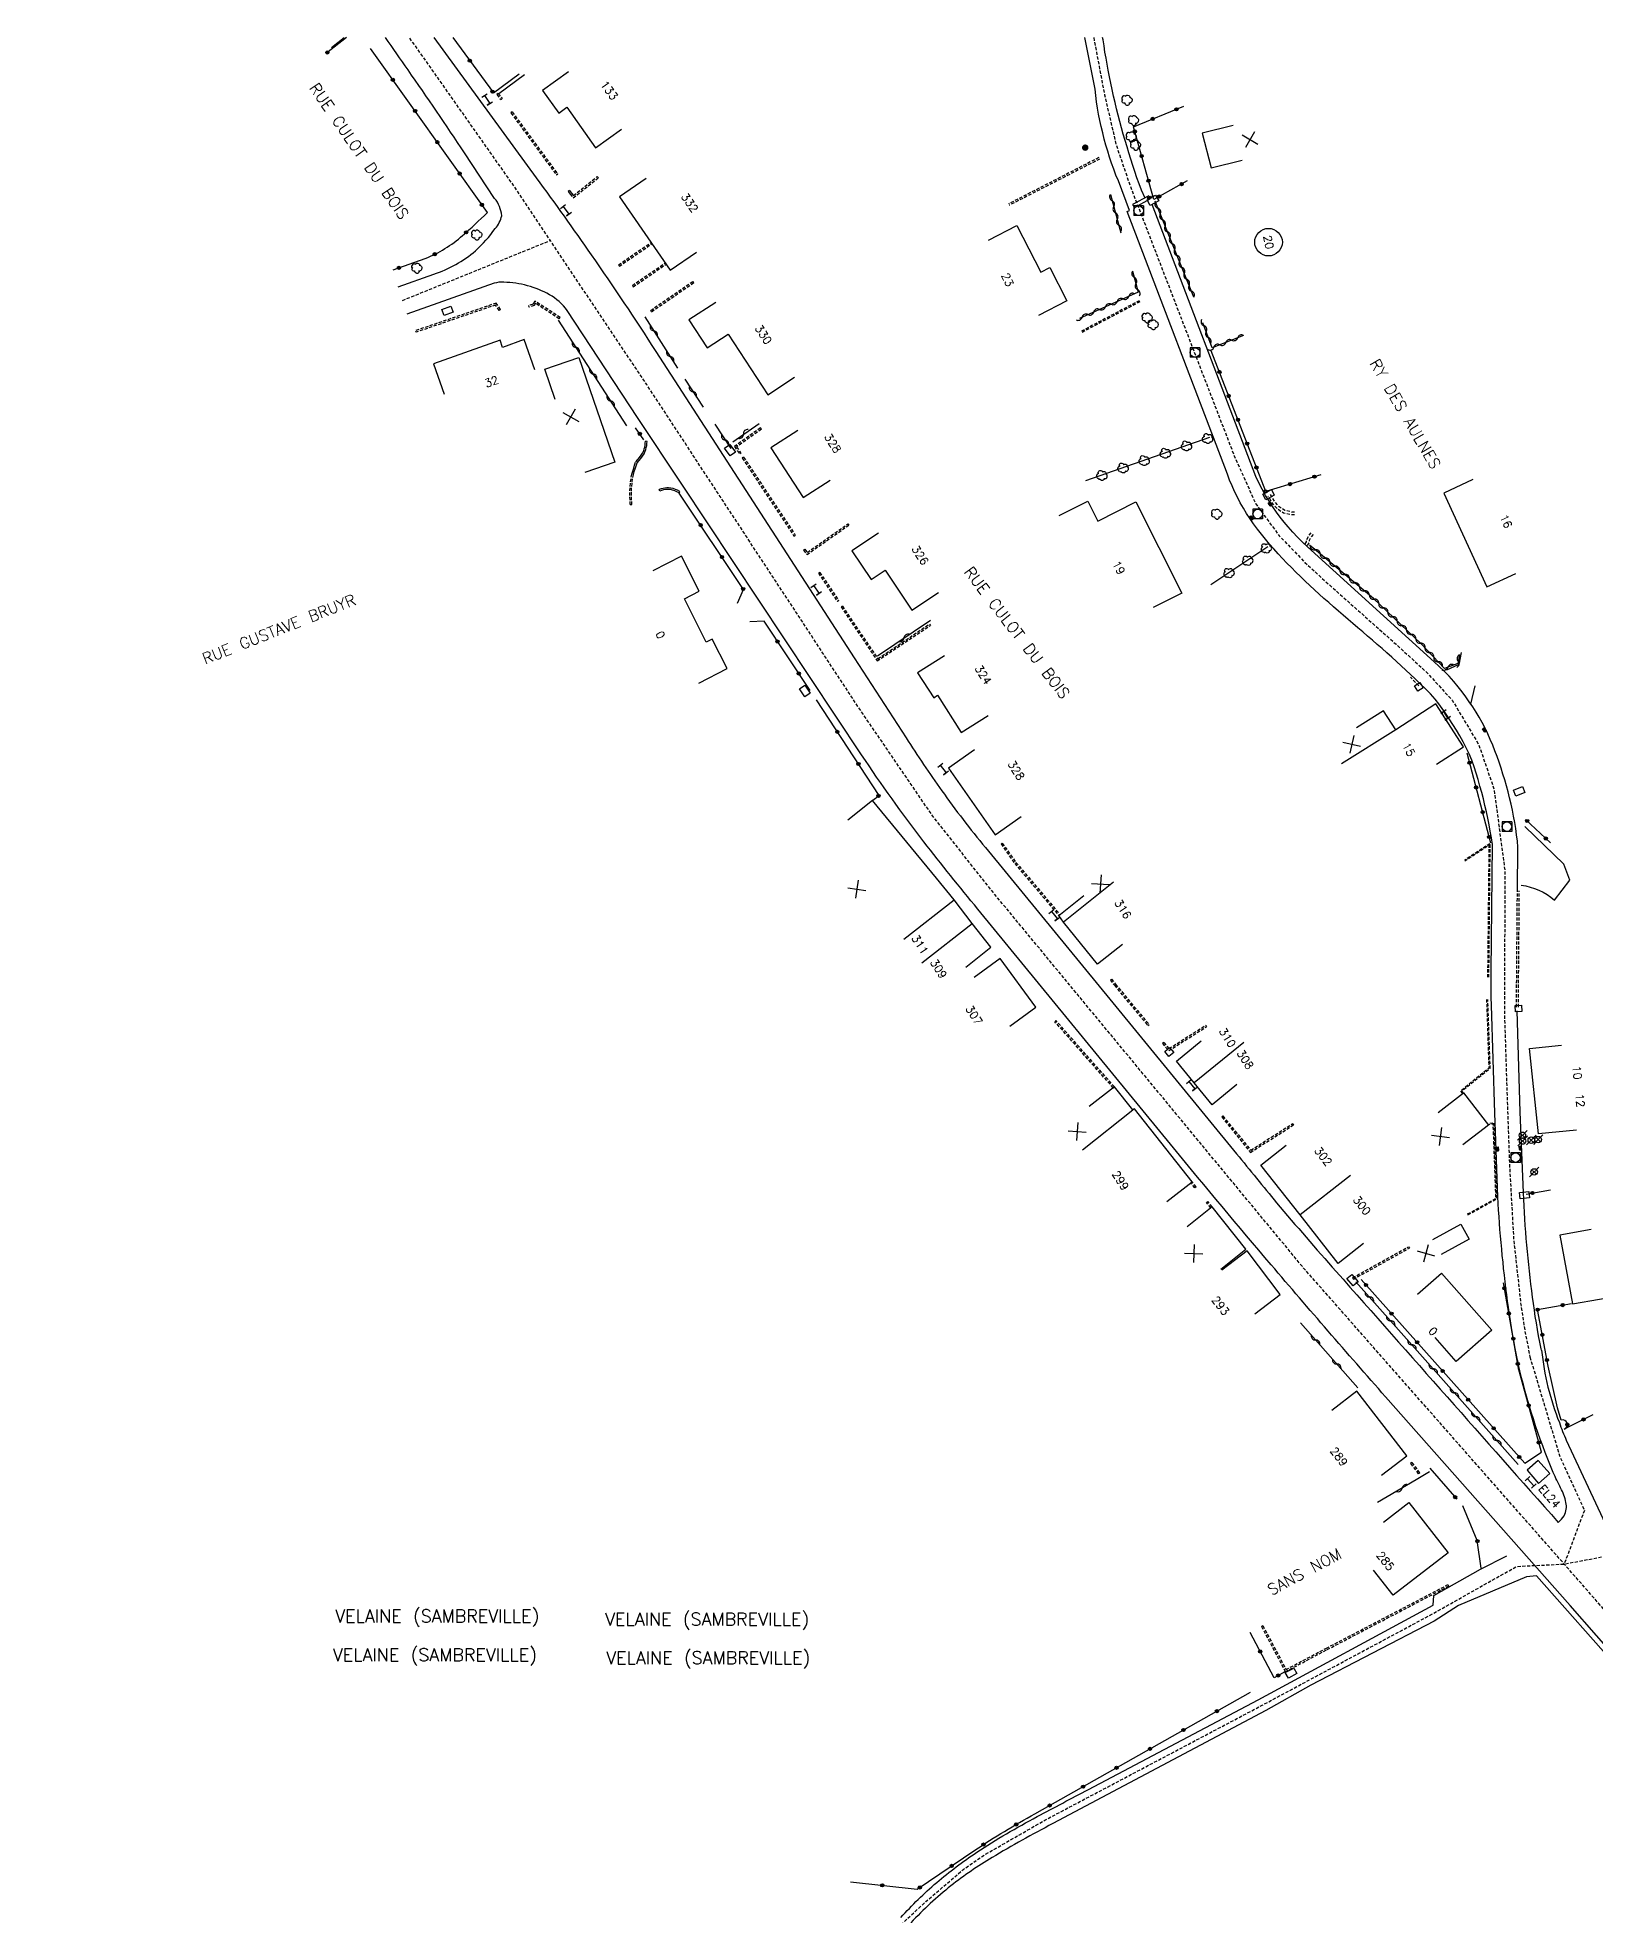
# Model space of a CAD drawing. Extents: x 168000 to 169001, y 127000 to 128000.
# Drawn here: x 168416.3 to 168659.7, y 127706.6 to 128000 of the extents above; entities that cross this region are included whole.
import ezdxf
from ezdxf.enums import TextEntityAlignment as Align

# ---------------------------------------------------------------- set-up
doc = ezdxf.new("R2010")
doc.units = 0
doc.linetypes.add('DASHED', pattern=[0.75, 0.5, -0.25])
doc.layers.get('0').update_dxf_attribs({"linetype": 'CONTINUOUS'})
for name, color, linetype in [('W0001', 6, 'DASHED'), ('W0008', 7, 'CONTINUOUS'), ('W0100', 7, 'CONTINUOUS'), ('W0105', 7, 'CONTINUOUS'), ('W0112', 1, 'DASHED'), ('W0300', 7, 'CONTINUOUS'), ('W0302', 3, 'CONTINUOUS'), ('W0310', 3, 'CONTINUOUS'), ('W0322', 7, 'CONTINUOUS'), ('W0400', 7, 'CONTINUOUS'), ('W0420', 7, 'CONTINUOUS'), ('W0454', 7, 'CONTINUOUS'), ('W0980', 7, 'CONTINUOUS'), ('W0984', 7, 'CONTINUOUS'), ('W0989', 7, 'CONTINUOUS'), ('W0991', 7, 'CONTINUOUS'), ('W1102', 7, 'CONTINUOUS'), ('W1471', 7, 'CONTINUOUS'), ('W1473', 7, 'CONTINUOUS'), ('W1474', 7, 'CONTINUOUS')]:
    doc.layers.add(name, color=color, linetype=linetype)
doc.styles.get("Standard").update_dxf_attribs({"font": 'txt.shx', "height": 1.75})

# ---------------------------------------------------------------- blocks, each defined once
blk = doc.blocks.new('T420')
for p, q in [((0.75, 0.75), (-0.75, 0.75)), ((-0.75, 0.75), (-0.75, -0.75)), ((0.75, 0.75), (0.75, -0.75)), ((0.75, -0.75), (-0.75, -0.75))]:
    blk.add_line(p, q)
blk.add_ellipse((0, 0), major_axis=(-0.53, 0.53), ratio=1, start_param=3.926991, end_param=10.210176)
blk = doc.blocks.new('T400')
for p, q in [((-0.15, 0.3), (0.15, 0.3)), ((-0.15, -0.25), (-0.15, 0.3)), ((-0.15, 0.15), (0.15, 0.15)), ((-0.15, 0), (0.15, 0)), ((0.15, 0.3), (0.15, -0.25)), ((-0.15, -0.15), (0.15, -0.15)), ((-0.15, -0.25), (-0.15, -0.3)), ((-0.15, -0.3), (0.15, -0.3)), ((0.15, -0.3), (0.15, -0.25))]:
    blk.add_line(p, q)
blk = doc.blocks.new('T454')
for p, q in [((-0.25, 0.25), (0.25, -0.25)), ((-0.25, -0.25), (0.25, 0.25)), ((0.75, 0.75), (0.375, 0.375)), ((-0.375, -0.375), (-0.75, -0.75))]:
    blk.add_line(p, q)
blk.add_ellipse((0, 0), major_axis=(0.354, 0.354), ratio=1, start_param=5.497787143782138, end_param=11.78097245096172)
blk = doc.blocks.new('t112o')
at = {"color": 0, "linetype": 'Continuous'}
for p, q in [((-0.5, 0.5), (0.5, 0.5)), ((-0.5, -0.5), (-0.5, 0.5)), ((0.5, 0.5), (0.5, -0.5)), ((0.5, -0.5), (-0.5, -0.5))]:
    blk.add_line(p, q, dxfattribs=at)
blk = doc.blocks.new('t105o')
for p, q in [((-0.5, 0), (0.5, 0)), ((0.5, 0), (0.2, 0.1)), ((0.5, 0), (0.2, -0.1))]:
    blk.add_line(p, q)
blk = doc.blocks.new('T300')
for p, q in [((-0.8, 0.51), (-0.86, 0.34)), ((-0.86, 0.34), (-0.86, 0.17)), ((-0.86, 0.17), (-0.74, 0.06)), ((-0.69, 0.63), (-0.8, 0.51)), ((-0.8, -0.06), (-0.74, 0.06)), ((-0.74, 0.06), (-0.69, 0.11)), ((-0.57, 0.69), (-0.69, 0.63)), ((-0.46, 0.69), (-0.57, 0.69)), ((-0.29, 0.63), (-0.46, 0.69)), ((-0.29, 0.63), (-0.17, 0.74)), ((-0.23, 0.57), (-0.29, 0.63)), ((-0.17, 0.74), (-0.06, 0.8)), ((-0.06, 0.8), (0.06, 0.8)), ((0.06, 0.8), (0.23, 0.74)), ((0.23, 0.74), (0.34, 0.63)), ((0.34, 0.63), (0.4, 0.51)), ((0.46, 0.46), (0.34, 0.46)), ((0.4, 0.51), (0.4, 0.46)), ((0.57, 0.4), (0.46, 0.46)), ((0.57, 0.4), (0.69, 0.29)), ((0.69, 0.29), (0.74, 0.17)), ((0.74, 0.06), (0.69, -0.17)), ((0.74, 0.17), (0.74, 0.06)), ((-0.8, -0.17), (-0.8, -0.06)), ((-0.8, -0.23), (-0.8, -0.17)), ((-0.74, -0.34), (-0.8, -0.23)), ((-0.69, -0.4), (-0.74, -0.34)), ((-0.51, -0.46), (-0.69, -0.4)), ((-0.4, -0.46), (-0.51, -0.46)), ((-0.4, -0.46), (-0.34, -0.46)), ((-0.34, -0.46), (-0.34, -0.4)), ((-0.34, -0.51), (-0.34, -0.46)), ((-0.29, -0.63), (-0.34, -0.51)), ((-0.17, -0.74), (-0.29, -0.63)), ((-0.06, -0.8), (-0.17, -0.74)), ((0.06, -0.8), (-0.06, -0.8)), ((0.17, -0.74), (0.06, -0.8)), ((0.23, -0.69), (0.17, -0.74)), ((0.29, -0.46), (0.23, -0.46)), ((0.29, -0.63), (0.23, -0.69)), ((0.46, -0.4), (0.29, -0.46)), ((0.34, -0.51), (0.29, -0.63)), ((0.34, -0.51), (0.34, -0.46)), ((0.57, -0.34), (0.46, -0.4)), ((0.63, -0.29), (0.57, -0.34)), ((0.69, -0.17), (0.63, -0.29))]:
    blk.add_line(p, q)
blk = doc.blocks.new('t322o')
at = {"color": 0, "linetype": 'Continuous'}
for radius in [0.25, 0.15]:
    blk.add_circle((0, 0), radius, dxfattribs=at)
blk = doc.blocks.new('t310o')
at = {"color": 0, "linetype": 'Continuous'}
for centre, start, end in [((-0.5, 0.38), 216.8699, 323.1304), ((0.5, -0.37), 36.8699, 143.1303)]:
    blk.add_arc(centre, 0.625, start, end, dxfattribs=at)
blk = doc.blocks.new('t991o')
at = {"color": 0, "linetype": 'Continuous'}
for p, q in [((-1, 1), (1, -1)), ((-1, -1), (1, 1))]:
    blk.add_line(p, q, dxfattribs=at)
blk = doc.blocks.new('T1474')
at = {"color": 0, "linetype": 'Continuous', "flags": 128}
for points in [[(-0.75, -0.5), (-0.75, 0.5)], [(-0.75, 0), (0.75, 0)], [(0.75, 0), (0.75, -0.5), (0.75, 0.5)]]:
    blk.add_lwpolyline(points, dxfattribs=at)
blk = doc.blocks.new('T1471')
at = {"color": 0, "linetype": 'Continuous', "flags": 128}
blk.add_lwpolyline([(-0.75, -0.5), (-0.75, 0.5), (0.75, 0.5), (0.75, -0.5), (-0.75, -0.5)], dxfattribs=at)
blk = doc.blocks.new('T1473')
at = {"color": 0, "linetype": 'Continuous', "const_width": 0.5, "flags": 128}
blk.add_lwpolyline([(-0.25, 0, 1), (0.25, 0, 1)], format="xyb", close=True, dxfattribs=at)

msp = doc.modelspace()

# ---------------------------------------------------------------- linework, layer by layer
at = {"layer": 'W0001', "flags": 128}
for points in [[(168677.08, 127734.74), (168666.67, 127747.94), (168654.81, 127761.5), (168614.1, 127807.75), (168565.58, 127866.46), (168556.18, 127878.34), (168544.46, 127895.5), (168511.47, 127945.8), (168496.43, 127968.3), (168490.97, 127976.47), (168475.77, 127998.08), (168474.38, 128000)], [(168581.31, 128000), (168582.99, 127991.05), (168584.81, 127983.26), (168586.94, 127976.98), (168603.27, 127934.63), (168606.62, 127927.15), (168610.29, 127922.15), (168614.3, 127918), (168617.49, 127915.05), (168628.54, 127905.21), (168633.35, 127900.8), (168637.32, 127896.45), (168641.46, 127889.54), (168643.85, 127882.57), (168645.55, 127869.74), (168645.46, 127847.89), (168645.86, 127835.23), (168646.25, 127824.14), (168646.9, 127812.33), (168648.04, 127802), (168648.68, 127797.87), (168649.46, 127793.85)], [(168473.33, 127958.93), (168486.19, 127964.15), (168496.43, 127968.3)], [(168649.46, 127793.85), (168654.12, 127778.31), (168657.96, 127769.86), (168654.81, 127761.5)], [(168416.31, 127537.07), (168425.57, 127542.27), (168432.41, 127553.79), (168441.28, 127565.25), (168459.04, 127591.24), (168469.33, 127612.15), (168473.71, 127619.86), (168479.76, 127627.16), (168508.27, 127655.84), (168520.13, 127667.69), (168532.27, 127682.57), (168545.18, 127698.31), (168551.97, 127705.87), (168555.09, 127708.76), (168561.02, 127713.85), (168564.22, 127716.04), (168573.69, 127721.49), (168607.61, 127739.43), (168634.43, 127753.82), (168647.38, 127761.13), (168654.81, 127761.5), (168668.36, 127764.05), (168693.14, 127778.19)]]:
    msp.add_lwpolyline(points, dxfattribs=at)
at = {"layer": 'W0008', "flags": 128}
for points in [[(168472.65, 127961.07), (168478.21, 127963.03, 0.0953), (168484.74, 127966.68, 0.0507), (168487.8, 127970.16, 0.1349), (168488.82, 127972.17, 0.1554), (168487.71, 127974.87), (168483.02, 127981.97, 0.0058), (168474.19, 127994.95, 0.003145), (168470.66, 128000, 0.003145)], [(168478.23, 128000), (168494.23, 127978.07, -0.0058), (168502.82, 127966.03, -0.0082), (168512.91, 127950.96), (168543.88, 127903.09), (168551.99, 127890.58, 0.0111), (168557.57, 127882.33, 0.0172), (168564.38, 127873.45), (168567.96, 127869.11), (168584.3, 127849.19), (168603.63, 127825.6, 0.002), (168609.88, 127817.95, 0.0071), (168619.17, 127807.23, 0.0005), (168653.89, 127768, 0.079), (168654.82, 127769.04, 0.1667), (168655.09, 127771.11, 0.0737), (168654.25, 127773.38, -0.0065), (168653.1, 127775.79, -0.0435), (168647.64, 127792.79)], [(168674.27, 127732.59, 0.0194), (168663.96, 127745.62), (168655.73, 127755.01), (168626.91, 127787.63, -0.0046), (168609.03, 127808.26, -0.0048), (168593.76, 127826.51), (168563.2, 127863.82, -0.0076), (168554.78, 127874.35, -0.0174), (168545.05, 127887.92), (168516.97, 127930.2), (168510.03, 127940.63), (168499.06, 127957.35, 0.1152), (168496.29, 127959.81, 0.0666), (168492.85, 127961.23, 0.0572), (168489.15, 127961.77, 0.0935), (168487.64, 127961.61), (168474.01, 127956.78)], [(168648.07, 127867.57, -0.146002), (168653.32, 127865.23), (168655.69, 127868.33), (168654.76, 127870.86), (168648.68, 127876.72)], [(168651.27, 127794.91, 0.06778), (168654.05, 127783.59, 0.0232), (168655.14, 127780.84), (168660.82, 127768.6, 0.1861), (168662.51, 127766.98, 0.2097), (168665.74, 127767.27), (168686.5, 127777.95), (168691.85, 127780.7)], [(168551.18, 127706.27, -0.0331), (168556.78, 127711.73, -0.0291), (168563.03, 127716.46, -0.0239), (168572.47, 127722.03, -0.0025), (168580.49, 127726.27), (168607.02, 127740.26), (168634.36, 127755.08), (168634.44, 127756.58), (168641.74, 127760.69), (168645.83, 127762.78)], [(168663.75, 127744.64), (168650.48, 127759.63), (168648.93, 127759.49), (168638.31, 127755.02), (168634.5, 127752.55), (168615.22, 127742.55), (168608.21, 127738.6), (168574.91, 127720.94, 0.0149), (168565.42, 127715.63, 0.0307), (168559.01, 127711.24, 0.0335), (168552.75, 127705.46, 0.0174)]]:
    msp.add_lwpolyline(points, format="xyb", dxfattribs=at)
for points in [[(168647.65, 127792.8), (168647.53, 127793.37), (168647.32, 127794.39), (168647.12, 127795.41), (168646.93, 127796.43), (168646.74, 127797.45), (168646.57, 127798.47), (168646.4, 127799.5), (168646.25, 127800.53), (168646.1, 127801.56), (168645.96, 127802.57), (168645.83, 127803.58), (168645.71, 127804.6), (168645.58, 127805.61), (168645.47, 127806.63), (168645.35, 127807.65), (168645.25, 127808.66), (168645.14, 127809.68), (168645.05, 127810.7), (168644.95, 127811.72), (168644.87, 127812.74), (168644.78, 127813.75), (168644.7, 127814.77), (168644.63, 127815.79), (168644.56, 127816.81), (168644.5, 127817.84), (168644.44, 127818.86), (168643.96, 127831.94), (168643.43, 127848.81), (168643.41, 127850.02), (168643.41, 127851.22), (168643.41, 127852.18), (168643.41, 127853.14), (168643.42, 127854.1), (168643.6, 127873.92), (168643.44, 127874.95), (168643.26, 127875.98), (168643.07, 127877), (168642.87, 127878.01), (168642.65, 127879.03), (168642.42, 127880.04), (168642.18, 127881.05), (168641.92, 127882.06), (168641.65, 127883.06), (168641.36, 127884.06), (168641.06, 127885.05), (168640.73, 127886.07), (168640.36, 127887.08), (168639.95, 127888.07), (168639.49, 127889.04), (168639.01, 127889.97), (168638.5, 127890.89), (168637.97, 127891.8), (168637.41, 127892.69), (168636.84, 127893.57), (168636.26, 127894.45), (168635.76, 127895.19), (168635.23, 127895.92), (168634.67, 127896.62), (168633.91, 127897.45), (168633.13, 127898.24), (168632.32, 127899.01), (168631.52, 127899.78), (168630.8, 127900.48), (168630.07, 127901.17), (168629.34, 127901.85), (168628.6, 127902.52), (168627.86, 127903.19), (168627.11, 127903.86), (168626.36, 127904.52), (168625.61, 127905.18), (168624.85, 127905.83), (168624.09, 127906.49), (168623.33, 127907.14), (168622.57, 127907.79), (168621.81, 127908.44), (168621.05, 127909.09), (168620.29, 127909.75), (168619.54, 127910.4), (168618.78, 127911.06), (168618.03, 127911.72), (168617.28, 127912.38), (168616.53, 127913.05), (168615.79, 127913.72), (168615.06, 127914.4), (168614.33, 127915.08), (168613.61, 127915.78), (168612.89, 127916.48), (168612.19, 127917.18), (168611.49, 127917.9), (168610.8, 127918.62), (168610.12, 127919.36), (168609.45, 127920.11), (168608.79, 127920.86), (168608.14, 127921.63), (168607.5, 127922.41), (168606.88, 127923.21), (168606.29, 127924), (168605.73, 127924.81), (168605.19, 127925.63), (168604.69, 127926.46), (168604.2, 127927.31), (168603.75, 127928.17), (168603.32, 127929.05), (168602.92, 127929.94), (168602.54, 127930.85), (168602.2, 127931.77), (168586.53, 127972.84), (168586.89, 127972.99), (168585.16, 127977.59), (168584.79, 127978.51), (168584.44, 127979.44), (168584.11, 127980.37), (168583.8, 127981.31), (168583.5, 127982.25), (168583.22, 127983.2), (168582.95, 127984.15), (168582.71, 127985.11), (168582.48, 127986.08), (168582.27, 127987.05), (168582.08, 127988.02), (168581.91, 127988.99), (168581.76, 127989.97), (168581.63, 127990.96), (168581.52, 127991.94), (168579.91, 128000)], [(168589.35, 127974.91), (168588.75, 127976.18), (168588.41, 127977.14), (168588.07, 127978.1), (168587.75, 127979.07), (168587.43, 127980.03), (168587.11, 127981), (168586.81, 127981.97), (168586.51, 127982.95), (168586.22, 127983.92), (168585.93, 127984.9), (168585.66, 127985.88), (168585.39, 127986.86), (168585.13, 127987.86), (168584.88, 127988.86), (168584.65, 127989.86), (168584.42, 127990.86), (168584.21, 127991.86), (168584, 127992.87), (168583.79, 127993.87), (168583.59, 127994.88), (168583.41, 127995.83), (168583.24, 127996.78), (168583.07, 127997.73), (168582.92, 127998.69), (168582.76, 127999.64), (168582.7, 128000)], [(168589.92, 127975.29), (168587.37, 127973.94), (168587.66, 127973.44), (168590.14, 127974.79)], [(168647.49, 127866.7), (168647.59, 127873.48), (168647.49, 127874.46), (168647.37, 127875.43), (168647.24, 127876.4), (168647.08, 127877.37), (168646.91, 127878.33), (168646.72, 127879.29), (168646.51, 127880.24), (168646.28, 127881.2), (168646.04, 127882.14), (168645.78, 127883.08), (168645.52, 127884), (168645.24, 127884.93), (168644.95, 127885.85), (168644.65, 127886.76), (168644.33, 127887.67), (168643.99, 127888.57), (168643.64, 127889.46), (168643.26, 127890.35), (168642.87, 127891.23), (168642.45, 127892.1), (168642, 127892.96), (168641.53, 127893.8), (168641.04, 127894.62), (168640.52, 127895.43), (168639.98, 127896.23), (168639.43, 127897.01), (168638.85, 127897.78), (168638.26, 127898.54), (168637.56, 127899.38), (168636.83, 127900.2), (168636.08, 127900.99), (168635.29, 127901.75), (168634.47, 127902.48), (168614.73, 127920.43), (168613.93, 127921.17), (168613.16, 127921.93), (168612.42, 127922.71), (168611.7, 127923.53), (168611.07, 127924.29), (168610.45, 127925.07), (168609.86, 127925.87), (168609.29, 127926.68), (168608.75, 127927.51), (168608.17, 127928.46), (168607.62, 127929.43), (168607.12, 127930.42), (168606.64, 127931.43), (168590.45, 127973.94)], [(168638.73, 127903.93), (168638.41, 127902.27), (168638.23, 127902.01), (168636.52, 127901.19), (168636.2, 127901.22)], [(168640.21, 127895.84), (168640.88, 127898.71)], [(168651.27, 127794.91), (168651.22, 127795.14), (168651.01, 127796.14), (168650.82, 127797.15), (168650.64, 127798.15), (168650.47, 127799.16), (168650.3, 127800.16), (168650.15, 127801.17), (168650, 127802.19), (168649.87, 127803.2), (168649.73, 127804.21), (168649.61, 127805.23), (168649.49, 127806.25), (168649.37, 127807.26), (168649.26, 127808.28), (168649.16, 127809.3), (168649.06, 127810.32), (168648.97, 127811.33), (168648.88, 127812.35), (168648.8, 127813.37), (168648.72, 127814.39), (168648.65, 127815.41), (168648.59, 127816.43), (168648.53, 127817.46), (168648.48, 127818.48), (168648.43, 127819.5), (168647.95, 127832.13), (168647.46, 127847.92)]]:
    msp.add_lwpolyline(points, dxfattribs=at)
at = {"layer": 'W0100', "flags": 128}
for points in [[(168462.23, 127998.45), (168464.2, 128000)], [(168499.25, 127994.66), (168495.18, 127991.75), (168497.75, 127988.21), (168498.98, 127989.1), (168503.49, 127982.77), (168507.56, 127985.68)], [(168603.11, 127986.28), (168598.26, 127985.05), (168599.64, 127979.63), (168604.48, 127980.86)], [(168511.37, 127977.97), (168507.25, 127975.13), (168515.15, 127963.64), (168519.27, 127966.47)], [(168564.85, 127968.36), (168569.31, 127970.63), (168573.04, 127963.33), (168574.45, 127964.05), (168577.11, 127958.84), (168572.66, 127956.56)], [(168522.26, 127958.61), (168518.07, 127955.88), (168520.92, 127951.51), (168524.21, 127953.65), (168530.39, 127944.19), (168534.57, 127946.92)], [(168494.02, 127948.09), (168492.35, 127952.8), (168488.96, 127951.56), (168488.56, 127952.7), (168478.16, 127949), (168479.84, 127944.29)], [(168497.19, 127943.47), (168495.55, 127948.19), (168500.85, 127950.03), (168506.52, 127933.66), (168501.8, 127932.02)], [(168535.09, 127938.63), (168530.89, 127935.92), (168535.92, 127928.12), (168540.12, 127930.83)], [(168640.54, 127930.93), (168635.99, 127928.84), (168642.72, 127914.18), (168647.27, 127916.26)], [(168575.93, 127925.3), (168580.4, 127927.55), (168581.95, 127924.46), (168587.9, 127927.45), (168595.07, 127913.2), (168590.6, 127910.96)], [(168547.71, 127922.59), (168543.54, 127919.83), (168546.52, 127915.32), (168548.75, 127916.79), (168552.91, 127910.51), (168557.08, 127913.27)], [(168519.62, 127899.13), (168524.07, 127901.41), (168521.72, 127905.98), (168520.79, 127905.51), (168517.36, 127912.32), (168519.67, 127913.5), (168516.89, 127918.95), (168512.44, 127916.67)], [(168558, 127903.42), (168553.78, 127900.73), (168556.31, 127896.84), (168556.91, 127897.23), (168560.61, 127891.41), (168564.83, 127894.1)], [(168634.87, 127886.48), (168639.07, 127889.2), (168634.74, 127895.88), (168628.49, 127891.84), (168626.6, 127894.83), (168622.38, 127892.16)], [(168636.65, 127893.64), (168635.98, 127894.69)], [(168562.7, 127888.73), (168558.6, 127885.87), (168565.89, 127875.42), (168569.99, 127878.28)], [(168561.32, 127854.77), (168565.22, 127857.9), (168562.33, 127861.59), (168559.51, 127865.3), (168556.75, 127868.67), (168546.73, 127880.77), (168542.88, 127877.74)], [(168585.83, 127858.31), (168581.92, 127855.2), (168576.6, 127861.81), (168575.85, 127862.82), (168579.75, 127865.93)], [(168568.22, 127845.54), (168572.25, 127848.49), (168566.68, 127856.1), (168562.65, 127853.15)], [(168603.69, 127836.4), (168599.81, 127833.24), (168597.01, 127836.66), (168594.22, 127840.09), (168598.1, 127843.25)], [(168656.73, 127829.28), (168650.79, 127828.69), (168649.41, 127842.07), (168654.39, 127842.59)], [(168592.75, 127818.13), (168596.67, 127821.23), (168587.66, 127832.63), (168587.41, 127832.44), (168584.54, 127836.08), (168580.62, 127832.97)], [(168635.1, 127832.06), (168639.06, 127835.12), (168642.96, 127830.06), (168639, 127827.01)], [(168623.45, 127811.57), (168619.52, 127808.48), (168613.57, 127816.04), (168607.43, 127823.84), (168611.36, 127826.93)], [(168601.16, 127807.57), (168605.08, 127810.68), (168599.81, 127817.31), (168595.89, 127814.2)], [(168634.28, 127812.18), (168638.64, 127814.62), (168639.95, 127812.28), (168635.59, 127809.84)], [(168659.02, 127813.78), (168654.11, 127812.87), (168656.09, 127802.17), (168664.56, 127803.61), (168663.72, 127808.54)], [(168606.49, 127800.6), (168610.46, 127803.63), (168605.3, 127810.42), (168601.32, 127807.39)], [(168631.89, 127803.66), (168635.64, 127806.97), (168643.52, 127798.03), (168637.94, 127793.13), (168634.64, 127796.88)], [(168626.28, 127775.37), (168630.24, 127778.43), (168622.44, 127788.52), (168618.49, 127785.47)], [(168626.59, 127768.05), (168630.53, 127771.12), (168636.66, 127763.25), (168628.11, 127756.61), (168625.04, 127760.56)]]:
    msp.add_lwpolyline(points, dxfattribs=at)
msp.add_lwpolyline([(168649, 127776.14), (168650.82, 127774.1), (168652.54, 127775.63), (168650.72, 127777.67)], close=True, dxfattribs=at)
at = {"layer": 'W0112'}
for p, q in [((168488.26, 127991.24), (168488.07, 127991.08)), ((168488.07, 127991.08), (168488.72, 127990.3)), ((168488.26, 127991.24), (168488.91, 127990.46)), ((168488.72, 127990.3), (168488.91, 127990.46)), ((168490.47, 127988.37), (168490.27, 127988.22)), ((168490.27, 127988.22), (168497.37, 127978.52)), ((168490.47, 127988.37), (168497.57, 127978.67)), ((168497.57, 127978.67), (168497.37, 127978.52)), ((168500, 127974.97), (168503.92, 127978.08)), ((168500.04, 127975.32), (168503.76, 127978.28)), ((168503.76, 127978.28), (168503.92, 127978.08)), ((168499.43, 127976.1), (168499.23, 127975.94)), ((168499.23, 127975.94), (168499.54, 127975.55)), ((168499.43, 127976.1), (168499.74, 127975.71)), ((168499.54, 127975.55), (168500, 127974.97)), ((168499.74, 127975.71), (168500.04, 127975.32)), ((168507.06, 127964.49), (168512.16, 127967.99)), ((168507.2, 127964.28), (168512.3, 127967.79)), ((168512.16, 127967.99), (168512.3, 127967.79)), ((168507.06, 127964.49), (168507.2, 127964.28)), ((168509.23, 127961.27), (168514.36, 127964.79)), ((168509.37, 127961.06), (168514.5, 127964.59)), ((168514.36, 127964.79), (168514.5, 127964.59)), ((168509.23, 127961.27), (168509.37, 127961.06)), ((168512.1, 127957.38), (168518.69, 127961.91)), ((168512.24, 127957.17), (168518.84, 127961.71)), ((168518.69, 127961.91), (168518.84, 127961.71)), ((168487.96, 127958.51), (168475.36, 127954.2)), ((168487.86, 127958.21), (168475.44, 127953.96)), ((168488.45, 127957.37), (168487.86, 127958.21)), ((168488.65, 127957.51), (168487.96, 127958.51)), ((168488.65, 127957.51), (168488.45, 127957.37)), ((168493.72, 127958.35), (168493.04, 127958.14)), ((168493.11, 127957.9), (168493.04, 127958.14)), ((168493.88, 127958.14), (168493.11, 127957.9)), ((168494.01, 127958.83), (168493.72, 127958.35)), ((168494.09, 127958.48), (168493.88, 127958.14)), ((168497.94, 127956.26), (168494.01, 127958.83)), ((168497.81, 127956.05), (168494.09, 127958.48)), ((168512.24, 127957.17), (168512.1, 127957.38)), ((168497.81, 127956.05), (168497.94, 127956.26)), ((168475.36, 127954.2), (168475.44, 127953.96)), ((168511.26, 127936.61), (168511.3, 127936.93)), ((168511.55, 127936.9), (168511.3, 127936.93)), ((168511.51, 127936.58), (168511.55, 127936.9)), ((168529.24, 127939), (168525.17, 127936.1)), ((168529.39, 127938.8), (168525.52, 127936.04)), ((168529.39, 127938.8), (168529.24, 127939)), ((168509.76, 127933.69), (168510.09, 127934.06)), ((168509.98, 127933.56), (168510.28, 127933.9)), ((168510.09, 127934.06), (168510.37, 127934.4)), ((168510.28, 127933.9), (168510.57, 127934.25)), ((168510.37, 127934.4), (168510.63, 127934.74)), ((168510.57, 127934.25), (168510.83, 127934.6)), ((168510.63, 127934.74), (168510.84, 127935.09)), ((168510.83, 127934.6), (168511.06, 127934.97)), ((168510.84, 127935.09), (168511.01, 127935.45)), ((168511.01, 127935.45), (168511.1, 127935.72)), ((168511.06, 127934.97), (168511.24, 127935.36)), ((168511.1, 127935.72), (168511.17, 127936.01)), ((168511.17, 127936.01), (168511.22, 127936.3)), ((168511.22, 127936.3), (168511.26, 127936.61)), ((168511.24, 127935.36), (168511.34, 127935.66)), ((168511.34, 127935.66), (168511.41, 127935.96)), ((168511.41, 127935.96), (168511.47, 127936.27)), ((168511.47, 127936.27), (168511.51, 127936.58)), ((168525.17, 127936.1), (168526, 127934.94)), ((168525.52, 127936.04), (168526.2, 127935.08)), ((168526.2, 127935.08), (168526, 127934.94)), ((168526.62, 127934.43), (168526.41, 127934.29)), ((168526.41, 127934.29), (168534.48, 127922.12)), ((168526.62, 127934.43), (168534.69, 127922.26)), ((168508.95, 127930.58), (168509.06, 127931.29)), ((168509.06, 127931.29), (168509.17, 127931.77)), ((168509.17, 127931.77), (168509.29, 127932.25)), ((168509.2, 127930.55), (168509.31, 127931.24)), ((168509.29, 127932.25), (168509.44, 127932.71)), ((168509.31, 127931.24), (168509.41, 127931.71)), ((168509.41, 127931.71), (168509.53, 127932.18)), ((168509.44, 127932.71), (168509.59, 127933.18)), ((168509.53, 127932.18), (168509.67, 127932.64)), ((168509.59, 127933.18), (168509.76, 127933.69)), ((168509.67, 127932.64), (168509.82, 127933.1)), ((168509.82, 127933.1), (168509.98, 127933.56)), ((168508.85, 127929.16), (168508.88, 127929.87)), ((168508.85, 127928.44), (168508.85, 127929.16)), ((168508.87, 127927.73), (168508.85, 127928.44)), ((168508.88, 127929.87), (168508.95, 127930.58)), ((168509.1, 127929.15), (168509.13, 127929.86)), ((168509.1, 127928.45), (168509.1, 127929.15)), ((168509.12, 127927.74), (168509.1, 127928.45)), ((168509.13, 127929.86), (168509.2, 127930.55)), ((168513.73, 127929.48), (168513.44, 127929.39)), ((168513.51, 127929.15), (168513.44, 127929.39)), ((168513.8, 127929.24), (168513.51, 127929.15)), ((168514.03, 127929.55), (168513.73, 127929.48)), ((168514.08, 127929.31), (168513.8, 127929.24)), ((168514.32, 127929.62), (168514.03, 127929.55)), ((168514.36, 127929.37), (168514.08, 127929.31)), ((168514.61, 127929.65), (168514.32, 127929.62)), ((168514.63, 127929.4), (168514.36, 127929.37)), ((168514.9, 127929.66), (168514.61, 127929.65)), ((168514.89, 127929.41), (168514.63, 127929.4)), ((168515.2, 127929.37), (168514.89, 127929.41)), ((168515.25, 127929.62), (168514.9, 127929.66)), ((168515.53, 127929.29), (168515.2, 127929.37)), ((168515.6, 127929.53), (168515.25, 127929.62)), ((168515.85, 127929.18), (168515.53, 127929.29)), ((168515.95, 127929.41), (168515.6, 127929.53)), ((168516.19, 127929.03), (168515.85, 127929.18)), ((168516.29, 127929.26), (168515.95, 127929.41)), ((168516.53, 127928.88), (168516.19, 127929.03)), ((168516.64, 127929.1), (168516.29, 127929.26)), ((168516.57, 127928.83), (168516.64, 127929.1)), ((168508.89, 127927.02), (168508.87, 127927.73)), ((168508.89, 127927.02), (168509.14, 127927.03)), ((168509.14, 127927.03), (168509.12, 127927.74)), ((168534.48, 127922.12), (168534.69, 127922.26)), ((168536.52, 127919.23), (168543.06, 127923.83)), ((168536.57, 127919.56), (168542.92, 127924.03)), ((168542.92, 127924.03), (168543.06, 127923.83)), ((168535.96, 127919.9), (168536.16, 127920.06)), ((168535.96, 127919.9), (168536.52, 127919.23)), ((168536.16, 127920.06), (168536.57, 127919.56)), ((168538.51, 127916.44), (168538.31, 127916.3)), ((168538.31, 127916.3), (168541.28, 127911.88)), ((168538.51, 127916.44), (168541.49, 127912.02)), ((168541.49, 127912.02), (168541.28, 127911.88)), ((168542.06, 127911.17), (168541.86, 127911.03)), ((168541.86, 127911.03), (168547.5, 127902.6)), ((168542.06, 127911.17), (168547.57, 127902.95)), ((168547.5, 127902.6), (168555.81, 127908.16)), ((168547.57, 127902.95), (168555.67, 127908.37)), ((168555.67, 127908.37), (168555.81, 127908.16)), ((168566.83, 127874), (168567.03, 127874.14)), ((168566.83, 127874), (168568.96, 127870.95)), ((168567.03, 127874.14), (168569.16, 127871.1)), ((168568.96, 127870.95), (168575.85, 127862.82)), ((168569.16, 127871.1), (168576.04, 127862.98)), ((168576.04, 127862.98), (168575.85, 127862.82)), ((168584.11, 127852.9), (168583.91, 127852.75)), ((168583.91, 127852.75), (168584.53, 127851.92)), ((168584.11, 127852.9), (168584.73, 127852.07)), ((168584.53, 127851.92), (168589.78, 127845.61)), ((168584.72, 127852.08), (168589.98, 127845.77)), ((168575.41, 127846.4), (168575.23, 127846.23)), ((168584.35, 127835.9), (168575.23, 127846.23)), ((168584.54, 127836.07), (168575.41, 127846.4)), ((168589.98, 127845.77), (168589.78, 127845.61)), ((168592.24, 127842.98), (168592.05, 127842.82)), ((168592.24, 127842.98), (168593.07, 127842.03)), ((168593.03, 127841.71), (168598.94, 127845.46)), ((168593.07, 127842.03), (168598.8, 127845.67)), ((168598.8, 127845.67), (168598.94, 127845.46)), ((168592.05, 127842.82), (168593.03, 127841.71)), ((168584.35, 127835.9), (168584.54, 127836.07)), ((168601.49, 127831.51), (168601.3, 127831.35)), ((168601.3, 127831.35), (168605.79, 127825.82)), ((168601.49, 127831.51), (168605.84, 127826.15)), ((168605.79, 127825.82), (168612.54, 127830.11)), ((168605.84, 127826.15), (168612.4, 127830.32)), ((168612.4, 127830.32), (168612.54, 127830.11)), ((168596.48, 127821.08), (168596.67, 127821.23)), ((168597.1, 127820.27), (168596.48, 127821.08)), ((168597.3, 127820.42), (168596.67, 127821.23)), ((168597.3, 127820.42), (168597.1, 127820.27)), ((168598.94, 127817.96), (168599.13, 127818.13)), ((168599.62, 127817.15), (168598.94, 127817.96)), ((168599.81, 127817.31), (168599.13, 127818.13)), ((168599.81, 127817.31), (168599.62, 127817.15)), ((168621.76, 127806.22), (168630.5, 127811.07)), ((168621.88, 127806), (168630.62, 127810.85)), ((168630.5, 127811.07), (168630.62, 127810.85)), ((168621.76, 127806.22), (168621.88, 127806)), ((168630.8, 127777.27), (168631, 127777.42)), ((168632.07, 127775.61), (168630.8, 127777.27)), ((168632.27, 127775.76), (168631, 127777.42)), ((168632.27, 127775.76), (168632.07, 127775.61)), ((168617.65, 127748.35), (168636.65, 127758.28)), ((168617.77, 127748.13), (168636.76, 127758.06)), ((168636.65, 127758.28), (168636.76, 127758.06)), ((168607.51, 127751.75), (168607.73, 127751.87)), ((168607.51, 127751.75), (168611.25, 127744.68)), ((168607.73, 127751.87), (168611.35, 127745.02)), ((168611.25, 127744.68), (168617.77, 127748.13)), ((168611.35, 127745.02), (168617.65, 127748.35))]:
    msp.add_line(p, q, dxfattribs=at)
at = {"layer": 'W0112', "flags": 128}
for points in [[(168582.11, 127981.25), (168568, 127974.01)], [(168582.23, 127981.02), (168568.12, 127973.79)], [(168588.43, 127958.89), (168579.39, 127954.12)], [(168588.52, 127958.71), (168579.48, 127953.94)], [(168612.69, 127925.42), (168612.23, 127925.43), (168610.97, 127925.68), (168609.97, 127926.37), (168609.2, 127927.3), (168608.55, 127928.37)], [(168612.69, 127925.86), (168612.27, 127925.87), (168611.15, 127926.1), (168610.27, 127926.7), (168609.55, 127927.55), (168608.93, 127928.59)], [(168614.33, 127920.92), (168614.56, 127921.23), (168614.6, 127921.6), (168614.87, 127922.07), (168615.27, 127922.61)], [(168614.69, 127920.66), (168614.98, 127921.07), (168615.03, 127921.46), (168615.23, 127921.84), (168615.62, 127922.34)], [(168632.1, 127898.71), (168630.81, 127900.06)], [(168643.04, 127853.17), (168643.25, 127874.09), (168639.22, 127871.45)], [(168642.89, 127853.17), (168643.1, 127873.81), (168639.3, 127871.32)], [(168647.35, 127848.53), (168647.5, 127866.69)], [(168647.65, 127848.53), (168647.8, 127866.69)], [(168638.98, 127835), (168638.63, 127835.44), (168643.09, 127839.05), (168642.73, 127849.68)], [(168639.1, 127835.09), (168638.84, 127835.42), (168643.25, 127838.98), (168642.88, 127849.69)], [(168639.71, 127816.19), (168644.15, 127818.65), (168643.72, 127830.27), (168643.04, 127830.14)], [(168639.78, 127816.06), (168644.3, 127818.57), (168643.86, 127830.44), (168643.02, 127830.29)]]:
    msp.add_lwpolyline(points, dxfattribs=at)
at = {"layer": 'W0302', "flags": 128}
for points in [[(168599.39, 127937.49), (168580.02, 127930.73)], [(168608.51, 127920.43), (168599.58, 127914.49)]]:
    msp.add_lwpolyline(points, dxfattribs=at)
at = {"layer": 'W0310'}
for p, q in [((168508.37, 127939.35), (168497.68, 127955.82)), ((168511.18, 127956.38), (168516.31, 127948.34)), ((168517.41, 127946.63), (168520.28, 127942.25)), ((168522.1, 127939.57), (168524.62, 127935.77)), ((168524.95, 127936.81), (168529.02, 127939.7)), ((168547.52, 127903.42), (168555.83, 127908.98)), ((168622.27, 127805.6), (168647.62, 127777.05)), ((168622.58, 127789.01), (168613.62, 127799.18))]:
    msp.add_line(p, q, dxfattribs=at)
at = {"layer": 'W0310', "flags": 128}
for points in [[(168583.91, 127975.48), (168585.57, 127969.51)], [(168596.97, 127959.45), (168590.9, 127974.42)], [(168587.38, 127963.5), (168588.26, 127960.23), (168579.09, 127956.13)], [(168604.73, 127953.46), (168599.81, 127951.52), (168598.36, 127955.43)], [(168638.43, 127903.54), (168638.17, 127902.21), (168636.13, 127901.42), (168632.47, 127905.27), (168625, 127912.36), (168616.12, 127919.79), (168615, 127920.68)], [(168633.79, 127775.9), (168631.67, 127774.65), (168625.64, 127771.09)]]:
    msp.add_lwpolyline(points, dxfattribs=at)
at = {"layer": 'W0322'}
for p, q in [((168464.55, 128000), (168461.45, 127997.55)), ((168488.36, 127991.25), (168492.38, 127994.22)), ((168511.05, 127937.15), (168509.75, 127939)), ((168638.07, 127771.61), (168633.86, 127776.49))]:
    msp.add_line(p, q, dxfattribs=at)
at = {"layer": 'W0322', "flags": 128}
for points in [[(168481.17, 128000), (168487.54, 127991.35), (168491.57, 127994.31)], [(168595.92, 127977.59), (168590.7, 127974.71), (168587.51, 127986.07), (168595.38, 127989.26)], [(168616.77, 127931.69), (168608.18, 127929.06), (168599.67, 127951.03)], [(168525.68, 127911.63), (168526.62, 127913.75), (168516.57, 127928.83)], [(168537.02, 127897.96), (168529.81, 127908.79), (168527.61, 127908.73)], [(168546.78, 127880.87), (168547.77, 127881.57), (168537.98, 127896.54)], [(168643.34, 127874.13), (168639.65, 127888.17)], [(168652.66, 127874.17), (168648.77, 127877.84)], [(168648.85, 127819.3), (168652.67, 127819.94)], [(168623.07, 127805.96), (168648.66, 127777.24), (168651.26, 127778.98), (168647.66, 127792.06)], [(168647.73, 127791.79), (168645.31, 127805.41)], [(168653.74, 127785.89), (168652.31, 127792.39), (168650.66, 127801.26), (168655.93, 127802.2)], [(168641.82, 127760.84), (168641.23, 127765.19), (168638.95, 127770.6)], [(168611.18, 127744.64), (168609.49, 127743.72), (168605.75, 127750.79)]]:
    msp.add_lwpolyline(points, dxfattribs=at)
for points in [[(168471.89, 127963.71), (168476.89, 127965.49, 0.0893), (168482.7, 127969.08, 0.0177), (168486.58, 127972.68), (168468.33, 127998.3)], [(168659.29, 127784.83), (168654.8, 127782.56, 1), (168654.34, 127783.98), (168653.74, 127785.89)], [(168543.3, 127711.85), (168553.73, 127710.7), (168562.74, 127716.79, -0.0201), (168572.13, 127722.48), (168605.78, 127741.46)]]:
    msp.add_lwpolyline(points, format="xyb", dxfattribs=at)
at = {"layer": 'W1102'}
for p, q in [((168584.42, 127868.04), (168576.6, 127861.81)), ((168551.64, 127859.14), (168559.51, 127865.3)), ((168554.46, 127855.43), (168562.33, 127861.59)), ((168604.76, 127842.98), (168597.01, 127836.66)), ((168579.57, 127826.23), (168587.41, 127832.44)), ((168621.43, 127822.23), (168613.57, 127816.04))]:
    msp.add_line(p, q, dxfattribs=at)
at = {"layer": 'W1102', "flags": 128}
msp.add_lwpolyline([(168628.49, 127891.84), (168620.04, 127886.5)], dxfattribs=at)
at = {"layer": 'W1102'}
msp.add_circle((168608.62, 127968.03), 2.16, dxfattribs=at)

# ---------------------------------------------------------------- block references
at = {"layer": 'W0105'}
for p, rotation in [((168635.98, 127894.69), 214.7095144534635), ((168636.65, 127893.64), 213.2842941220419)]:
    msp.add_blockref('t105o', p, dxfattribs=dict(at, rotation=rotation))
at = {"layer": 'W0112'}
for p, rotation in [((168632.1, 127898.54), 211.5067238674223), ((168647.68, 127848.31), 182.0837788224793), ((168593.1, 127841.51), 129.2893)]:
    msp.add_blockref('t112o', p, dxfattribs=dict(at, rotation=rotation))
at = {"layer": 'W0300'}
for p in [(168586.55, 127990.19), (168587.58, 127987.03), (168587.22, 127984.47), (168587.9, 127983.17), (168484.97, 127969.14), (168475.61, 127963.94), (168589.71, 127956.18), (168590.64, 127955.11), (168600.58, 127925.52)]:
    msp.add_blockref('T300', p, dxfattribs=at)
for p, rotation in [((168595.71, 127936.2), 199.220150532164), ((168599.02, 127937.36), 199.220150532164), ((168589.1, 127933.9), 199.220150532164), ((168592.41, 127935.05), 199.220150532164), ((168582.49, 127931.59), 199.220150532164), ((168585.8, 127932.75), 199.220150532164), ((168605.26, 127918.26), 213.6467827282637), ((168608.17, 127920.2), 213.6467827282637), ((168602.35, 127916.33), 213.6467827282637)]:
    msp.add_blockref('T300', p, dxfattribs=dict(at, rotation=rotation))
at = {"layer": 'W0310'}
for p, rotation in [((168584.18, 127974.52), 285.5182784149982), ((168584.71, 127972.59), 285.5182784149982), ((168591.33, 127973.35), 112.075574904197), ((168592.08, 127971.5), 112.075574904197), ((168585.25, 127970.66), 285.5182784149982), ((168592.84, 127969.64), 112.075574904197), ((168593.59, 127967.79), 112.075574904197), ((168594.34, 127965.93), 112.075574904197), ((168587.64, 127962.53), 285.0788701781049), ((168595.09, 127964.08), 112.075574904197), ((168595.84, 127962.23), 112.075574904197), ((168588.16, 127960.6), 285.0788701781049), ((168596.59, 127960.37), 112.075574904197), ((168581.3, 127957.12), 204.0969822896775), ((168583.13, 127957.94), 204.0969822896775), ((168584.95, 127958.75), 204.0969822896775), ((168586.78, 127959.57), 204.0969822896775), ((168512.59, 127954.18), 122.9746379888968), ((168579.48, 127956.3), 204.0969822896775), ((168598.52, 127954.99), 110.2471531446056), ((168500.4, 127951.62), 122.9746379888968), ((168599.22, 127953.12), 110.2471531446056), ((168600.08, 127951.63), 201.5611645196119), ((168601.94, 127952.36), 201.5611645196119), ((168603.8, 127953.1), 201.5611645196119), ((168515.15, 127950.17), 122.9746379888968), ((168503.12, 127947.43), 122.9746379888968), ((168518.69, 127944.67), 122.9746379888968), ((168505.85, 127943.23), 122.9746379888968), ((168523.73, 127937.11), 122.9746379888968), ((168526.58, 127938.06), 223.0272461440755), ((168615.91, 127919.96), 141.3906356043901), ((168617.45, 127918.68), 140.0607303005803), ((168618.98, 127917.39), 140.0607303005803), ((168620.51, 127916.11), 140.0607303005803), ((168622.05, 127914.83), 140.0607303005803), ((168623.58, 127913.54), 140.0607303005803), ((168625.11, 127912.25), 136.5385588363232), ((168626.56, 127910.88), 136.5385588363232), ((168628.01, 127909.5), 136.5385588363232), ((168629.46, 127908.12), 136.5385588363232), ((168630.91, 127906.75), 136.5385588363232), ((168551.67, 127906.2), 33.79621955019903), ((168632.37, 127905.37), 136.5385588363232), ((168633.75, 127903.93), 133.5051688032366), ((168635.12, 127902.48), 133.5051688032366), ((168636.63, 127901.61), 201.1552350284011), ((168638.23, 127902.56), 258.8674697842977), ((168624.38, 127803.22), 311.5950880819939), ((168627.7, 127799.48), 311.5950880819939), ((168615.97, 127796.51), 131.3872370031156), ((168631.02, 127795.74), 311.5950880819939), ((168619.28, 127792.76), 131.3872370031156), ((168634.34, 127792), 311.5950880819939), ((168637.66, 127788.26), 311.5950880819939), ((168640.98, 127784.52), 311.5950880819939), ((168644.3, 127780.79), 311.5950880819939), ((168629.49, 127773.36), 210.5479646503524)]:
    msp.add_blockref('t310o', p, dxfattribs=dict(at, rotation=rotation))
at = {"layer": 'W0322'}
for p, rotation in [((168461.58, 127997.66), 218.2121124828929), ((168483.83, 127996.38), 306.3746169452187), ((168471.81, 127993.41), 125.4656444216267), ((168487.39, 127991.55), 306.3746169452187), ((168475.29, 127988.53), 125.4656444216267), ((168590.52, 127987.29), 22.05902029105345), ((168594.23, 127988.79), 22.05902029105345), ((168478.77, 127983.64), 125.4656444216267), ((168587.72, 127985.34), 105.6738949407147), ((168588.8, 127981.49), 105.6738949407147), ((168482.25, 127978.75), 125.4656444216267), ((168589.88, 127977.64), 105.6738949407147), ((168591.54, 127975.17), 208.9269769378826), ((168595.04, 127977.1), 208.9269769378826), ((168485.73, 127973.87), 125.4656444216267), ((168483.26, 127969.57), 41.40409534804044), ((168478.36, 127966.15), 26.29534357418374), ((168472.76, 127964.02), 19.63822245069436), ((168600.95, 127947.74), 111.1696821715413), ((168602.39, 127944.01), 111.1696821715413), ((168603.84, 127940.28), 111.1696821715413), ((168510.4, 127938.07), 123.6693658711625), ((168605.28, 127936.55), 111.1696821715413), ((168606.73, 127932.82), 111.1696821715413), ((168615.81, 127931.4), 197.0051918817015), ((168608.17, 127929.09), 111.1696821715413), ((168611.98, 127930.23), 197.0051918817015), ((168519.9, 127923.83), 123.6693658711625), ((168523.23, 127918.84), 123.6693658711625), ((168526.55, 127913.85), 123.6693658711625), ((168531.91, 127905.63), 123.6290011645914), ((168535.23, 127900.64), 123.6290011645914), ((168541.26, 127891.52), 123.2012193759853), ((168640.03, 127886.7), 104.7219652104667), ((168544.55, 127886.5), 123.2012193759853), ((168547.68, 127881.51), 35.24972871535703), ((168641.05, 127882.84), 104.7219652104667), ((168642.07, 127878.97), 104.7219652104667), ((168643.08, 127875.1), 104.7219652104667), ((168649.03, 127877.6), 136.658222842944), ((168651.94, 127874.85), 136.658222842944), ((168649.84, 127819.47), 9.519644834702712), ((168623.84, 127805.1), 311.6998773601351), ((168645.46, 127804.59), 100.0645813776232), ((168654.58, 127801.96), 10.15914846098201), ((168627.83, 127800.62), 311.6998773601351), ((168646.16, 127800.65), 100.0645813776232), ((168650.66, 127801.24), 100.5308750124429), ((168631.83, 127796.14), 311.6998773601351), ((168646.86, 127796.72), 100.0645813776232), ((168651.39, 127797.31), 100.5308750124429), ((168647.56, 127792.78), 100.0645813776232), ((168652.12, 127793.37), 100.5308750124429), ((168635.82, 127791.66), 311.6998773601351), ((168639.81, 127787.18), 311.6998773601351), ((168649.25, 127786.28), 105.3567853689404), ((168643.8, 127782.7), 311.6998773601351), ((168655.31, 127783.29), 91.78368091826204), ((168647.79, 127778.22), 311.6998773601351), ((168650.84, 127780.49), 105.3567853689404), ((168637.78, 127771.95), 130.7324435536374), ((168641.25, 127765.07), 97.72632481949111), ((168600.55, 127738.51), 29.43729771321632), ((168595.33, 127735.57), 29.43729771321632), ((168590.1, 127732.62), 29.43729771321632), ((168584.87, 127729.67), 29.43729771321632), ((168579.65, 127726.72), 29.43729771321632), ((168574.42, 127723.77), 29.43729771321632), ((168569.2, 127720.81), 30.32156080362417), ((168564.09, 127717.67), 32.83666426006368), ((168559.11, 127714.33), 34.05347658688453), ((168548.25, 127711.3), 353.7048024040294), ((168554.14, 127710.97), 34.05347658688453)]:
    msp.add_blockref('t322o', p, dxfattribs=dict(at, rotation=rotation))
for p in [(168657.82, 127784.09), (168607.31, 127747.84), (168610.14, 127744.08)]:
    msp.add_blockref('t322o', p, dxfattribs=at)
at = {"layer": 'W0400'}
for p, rotation in [((168590, 127974.95), 296.2402489064841), ((168605.9, 127924.96), 38.10994234327512), ((168608.86, 127927.12), 36.54532489753728), ((168642.36, 127891.84), 33.24612589977298), ((168644.38, 127826.36), 4.795895282763444), ((168647.94, 127826.5), 2.619146970426121)]:
    msp.add_blockref('T400', p, dxfattribs=dict(at, rotation=rotation))
at = {"layer": 'W0420'}
for p in [(168588.32, 127972.96), (168597.13, 127950.79), (168606.94, 127925.57), (168645.86, 127876.72), (168647.21, 127825.01)]:
    msp.add_blockref('T420', p, dxfattribs=at)
at = {"layer": 'W0454'}
for p in [(168648.28, 127828.49), (168648.31, 127827.59), (168649.66, 127827.72), (168650.74, 127827.82), (168650.12, 127822.76)]:
    msp.add_blockref('T454', p, dxfattribs=at)
at = {"layer": 'W0991'}
for p, rotation in [((168605.73, 127984.06), 284.2467148796391), ((168499.62, 127940.71), 285.2668504208374), ((168621.63, 127889.59), 302.2638723119146), ((168544.29, 127866.94), 306.8919922786071), ((168582.39, 127867.75), 310.9103513582477), ((168578.74, 127829.06), 311.0319641549411), ((168635.47, 127828.31), 307.6484665417925), ((168596.93, 127810.02), 312.9019963792323), ((168633.19, 127810.03), 299.2833439871633)]:
    msp.add_blockref('t991o', p, dxfattribs=dict(at, rotation=rotation))
at = {"layer": 'W1471'}
for p, rotation in [((168590.56, 127974.57), 208.0572707058518), ((168480.37, 127957.28), 20.54071599814725), ((168524.48, 127935.53), 305.4676618863523), ((168608.62, 127928.58), 207.1330846285833), ((168536.2, 127897.91), 303.7111076709768), ((168647.77, 127882.22), 201.7853766145735), ((168648.61, 127819.15), 5.643274277383951), ((168621.74, 127805.84), 310.095788108843), ((168612.14, 127744.45), 28.76021542535351)]:
    msp.add_blockref('T1471', p, dxfattribs=dict(at, rotation=rotation))
at = {"layer": 'W1473'}
msp.add_blockref('T1473', (168579.98, 127982.8), dxfattribs=at)
at = {"layer": 'W1474'}
for p, rotation in [((168486.54, 127990.32), 303.7115052935969), ((168498.86, 127973.02), 307.4829358873914), ((168537.96, 127913.77), 305.8804283820876), ((168557.79, 127885.72), 307.498616711976), ((168575.16, 127862.87), 308.4173700380823), ((168596.64, 127836.33), 308.8904253451484), ((168649.58, 127774.26), 311.7210713303645)]:
    msp.add_blockref('T1474', p, dxfattribs=dict(at, rotation=rotation))

# ---------------------------------------------------------------- texts
at = {"layer": 'W0980'}
for p in [(168478.75, 127753.24), (168520.91, 127752.74), (168478.38, 127747.17), (168521.08, 127746.71)]:
    msp.add_text('VELAINE (SAMBREVILLE)', height=2, dxfattribs=at).set_placement(p, align=Align.MIDDLE)
at = {"layer": 'W0984'}
msp.add_text('EL24', height=1.25, rotation=311.154, dxfattribs=at).set_placement((168652.51, 127772.07), align=Align.MIDDLE)
at = {"layer": 'W0989'}
for s, rotation, p in [('RUE CULOT DU BOIS', 304.658, (168466.57, 127982.27)), ('RY DES AULNES', 300.3698, (168630, 127941.19)), ('RUE CULOT DU BOIS', 307.5839, (168569.34, 127907.02)), ('RUE GUSTAVE BRUYR', 21.6608, (168454.03, 127907.57)), ('SANS NOM', 28.2159, (168614.25, 127760.29))]:
    msp.add_text(s, height=1.75, rotation=rotation, dxfattribs=at).set_placement(p, align=Align.MIDDLE)
at = {"layer": 'W0991'}
for s, rotation, p in [('133', 305.5359, (168505.63, 127991.75)), ('332', 304.5056, (168518.2, 127974.2)), ('20', 281.3217, (168608.62, 127968.03)), ('23', 294.8299, (168567.86, 127962.16)), ('330', 303.1189, (168529.71, 127953.6)), ('32', 19.5899, (168487.23, 127946.25)), ('328', 302.8094, (168540.55, 127936.62)), ('16', 294.6503, (168645.72, 127924.43)), ('326', 303.4838, (168554.2, 127919.12)), ('19', 296.6957, (168585.23, 127917.18)), ('0', 297.0447, (168513.62, 127906.67)), ('324', 302.5194, (168564.05, 127900.44)), ('328', 302.5194, (168569.21, 127885.51)), ('15', 297.3754, (168630.54, 127888.76)), ('316', 302.5194, (168585.88, 127863.83)), ('311', 302.5194, (168554.16, 127858.3)), ('309', 302.5194, (168557.08, 127854.51)), ('307', 302.5194, (168562.61, 127847.27)), ('310', 302.5194, (168602.21, 127843.74)), ('308', 302.5194, (168604.99, 127840.33)), ('10  12', 275.8867, (168657.07, 127836.1)), ('302', 308.2195, (168617.18, 127825.2)), ('299', 302.5194, (168585.49, 127821.42)), ('300', 308.217, (168623.22, 127817.52)), ('293', 307.2988, (168601.12, 127801.87)), ('0', 311.4145, (168634.33, 127797.87)), ('289', 307.6841, (168619.62, 127778.28)), ('285', 307.9034, (168626.89, 127761.97))]:
    msp.add_text(s, height=1.25, rotation=rotation, dxfattribs=at).set_placement(p, align=Align.MIDDLE)

doc.saveas('drawing.dxf')
